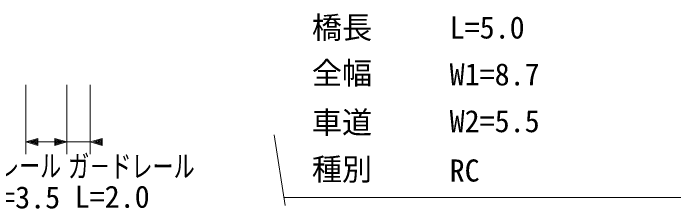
# Model space of a CAD drawing. Units: millimetres, scale not verified. Extents: x 40000 to 680000, y 20000 to 380000.
# Drawn here: x 254982 to 309854, y 240514 to 256730 of the extents above; entities that cross this region are included whole.
import ezdxf
from ezdxf.enums import TextEntityAlignment as Align

# ---------------------------------------------------------------- set-up
doc = ezdxf.new("R2010")
doc.units = ezdxf.units.MM
doc.header["$LTSCALE"] = 1000
doc.layers.add('M-STR-HTXT', color=7, linetype='Continuous', lineweight=13)
doc.styles.add('ＭＳ ゴシック', font='')
doc.styles.get('ＭＳ ゴシック').set_extended_font_data('MS Gothic')

msp = doc.modelspace()

# ---------------------------------------------------------------- linework, layer by layer
at = {"layer": 'M-STR-HTXT'}
for p, q in [((256026, 250794), (256026, 245053)), ((259447, 250794), (259447, 245053)), ((261367, 250794), (261367, 245053)), ((276659, 246637), (277574, 240791)), ((256026, 246053), (257026, 246333)), ((257026, 245773), (256026, 246053)), ((256026, 246053), (261367, 246053)), ((256306, 246053), (256986, 246253)), ((256986, 245853), (256306, 246053)), ((256466, 246053), (256946, 246173)), ((256946, 245933), (256466, 246053)), ((256706, 246053), (256906, 246093)), ((256906, 246013), (256706, 246053)), ((256906, 246093), (256906, 246013)), ((256946, 246173), (256946, 245933)), ((256986, 246253), (256986, 245853)), ((257026, 246333), (257026, 245773)), ((258447, 245773), (258447, 246333)), ((258447, 246333), (259447, 246053)), ((259447, 246053), (258447, 245773)), ((258487, 245853), (258487, 246253)), ((258487, 246253), (259167, 246053)), ((259167, 246053), (258487, 245853)), ((258527, 245933), (258527, 246173)), ((258527, 246173), (259007, 246053)), ((259007, 246053), (258527, 245933)), ((258567, 246013), (258567, 246093)), ((258567, 246093), (258767, 246053)), ((258767, 246053), (258567, 246013)), ((261367, 246053), (262367, 246333)), ((262367, 245773), (261367, 246053)), ((261647, 246053), (262327, 246253)), ((262327, 245853), (261647, 246053)), ((261807, 246053), (262287, 246173)), ((262287, 245933), (261807, 246053)), ((262047, 246053), (262247, 246093)), ((262247, 246013), (262047, 246053)), ((262247, 246093), (262247, 246013)), ((262287, 246173), (262287, 245933)), ((262327, 246253), (262327, 245853)), ((262367, 246333), (262367, 245773)), ((277471, 241452), (480972, 241452))]:
    msp.add_line(p, q, dxfattribs=at)

# ---------------------------------------------------------------- texts
at = {"layer": 'M-STR-HTXT', "style": 'ＭＳ ゴシック'}
for s, p in [('橋長', (279793, 254080)), ('L=5.0', (291233, 254080)), ('全幅', (279793, 250301)), ('W1=8.7', (291233, 250196)), ('車道', (279793, 246208)), ('W2=5.5', (291233, 246313)), ('種別', (279793, 242325)), ('RC', (291233, 242220)), ('L=3.5', (252648, 239994)), ('L=2.0', (260085, 240048))]:
    msp.add_text(s, height=1833, dxfattribs=at).set_placement(p, align=Align.BOTTOM_LEFT)
at = {"layer": 'M-STR-HTXT', "style": 'ＭＳ ゴシック', "width": 0.7}
for p in [(248467, 242602), (259553, 242564)]:
    msp.add_text('ガ－ドレール', height=1833, dxfattribs=at).set_placement(p, align=Align.BOTTOM_LEFT)

doc.saveas('drawing.dxf')
